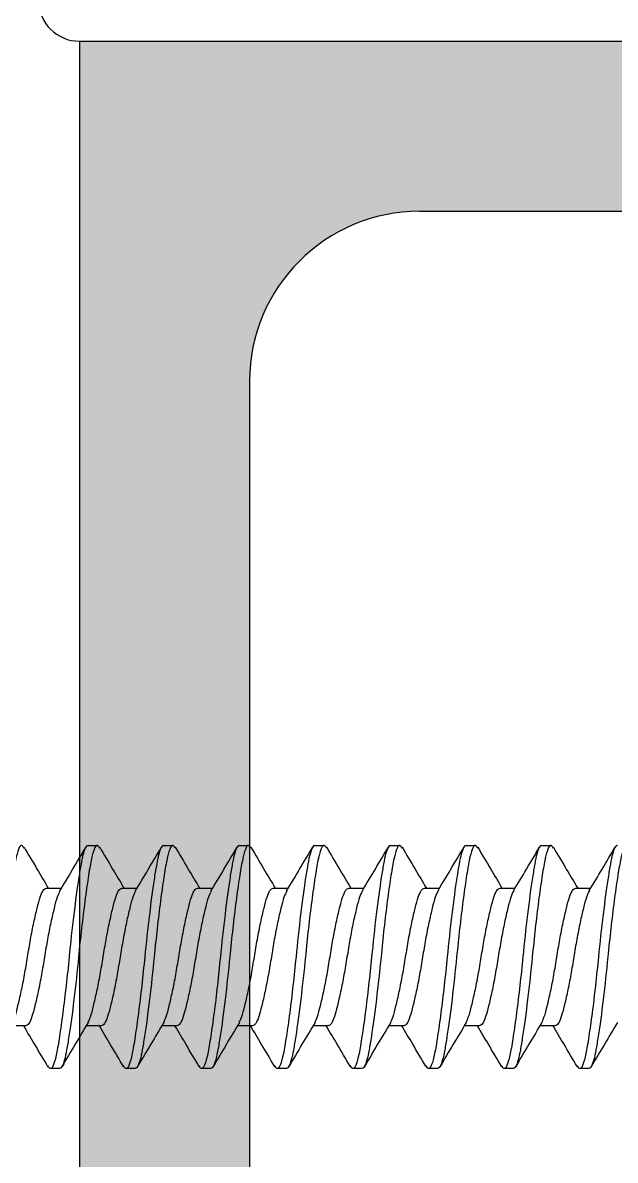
# Model space of a CAD drawing. Header units: inches. Extents: x -154 to 13, y 2 to 55.
# Drawn here: x -103.734 to -102.863, y 29.351 to 31.023 of the extents above; entities that cross this region are included whole.
import ezdxf

# ---------------------------------------------------------------- set-up
doc = ezdxf.new("R2010")
doc.units = ezdxf.units.IN
doc.header["$LTSCALE"] = 2
doc.header["$MEASUREMENT"] = 0
doc.layers.get('0').update_dxf_attribs({"linetype": 'CONTINUOUS'})
doc.layers.add('pattern', color=9, linetype='CONTINUOUS')

# ---------------------------------------------------------------- blocks, each defined once
blk = doc.blocks.new('A$C542E2BF1')
at = {"color": 7, "linetype": 'Continuous', "lineweight": 30}
blk.add_line((0, 0), (2.23346, 0), dxfattribs=at)
blk.add_arc((0, 0.02992), 0.02992, 180, 270, dxfattribs=at)
blk = doc.blocks.new('A$C7F5B17E5')
at = {"color": 7, "lineweight": 30}
for points, knots in [([(1.385, 0.1601), (1.384, 0.1619), (1.3812, 0.1662), (1.3769, 0.1599), (1.3725, 0.1437), (1.3681, 0.1175), (1.3632, 0.083), (1.3583, 0.0427), (1.3554, 0.0141), (1.354, 0)], [0, 0, 0, 0, 0.102549, 0.254778, 0.401699, 0.54862, 0.70085, 0.853079, 1, 1, 1, 1]), ([(1.385, 0.1614), (1.3914, 0.1507), (1.4032, 0.1306), (1.4151, 0.1106), (1.4207, 0.1013)], [0, 0, 0, 0, 0.5335969, 1, 1, 1, 1]), ([(1.4372, 0.0964), (1.4436, 0.107), (1.4565, 0.1285), (1.4692, 0.1502), (1.4756, 0.161)], [0, 0, 0, 0, 0.497055, 1, 1, 1, 1]), ([(1.4791, 0.164), (1.4766, 0.164), (1.4741, 0.1594), (1.4708, 0.1472), (1.4698, 0.1423), (1.4677, 0.1308), (1.4666, 0.1241), (1.4631, 0.1013), (1.4605, 0.0826), (1.4556, 0.0421), (1.4533, 0.0205), (1.4513, 0)], [0, 0, 0, 0, 0.25, 0.25, 0.375, 0.375, 0.5, 0.5, 0.75, 0.75, 1, 1, 1, 1]), ([(1.4962, 0.1601), (1.4951, 0.1619), (1.4924, 0.1662), (1.488, 0.1599), (1.4836, 0.1437), (1.4793, 0.1175), (1.4744, 0.083), (1.4695, 0.0427), (1.4665, 0.0141), (1.4651, 0)], [0, 0, 0, 0, 0.1027427, 0.254939, 0.4018285, 0.548718, 0.7009142, 0.8531105, 1, 1, 1, 1]), ([(1.4962, 0.1614), (1.5025, 0.1507), (1.5143, 0.1306), (1.5263, 0.1106), (1.5318, 0.1013)], [0, 0, 0, 0, 0.533594, 1, 1, 1, 1]), ([(1.5485, 0.0968), (1.5549, 0.1074), (1.5677, 0.1288), (1.5804, 0.1503), (1.5867, 0.1611)], [0, 0, 0, 0, 0.497565, 1, 1, 1, 1]), ([(1.5902, 0.164), (1.5877, 0.164), (1.5852, 0.1594), (1.5819, 0.1472), (1.581, 0.1423), (1.5789, 0.1308), (1.5777, 0.1241), (1.5742, 0.1013), (1.5717, 0.0826), (1.5668, 0.0421), (1.5644, 0.0205), (1.5624, 0)], [0, 0, 0, 0, 0.25, 0.25, 0.375, 0.375, 0.5, 0.5, 0.75, 0.75, 1, 1, 1, 1]), ([(1.6073, 0.1601), (1.6062, 0.1618), (1.6035, 0.1662), (1.5991, 0.1599), (1.5947, 0.1437), (1.5904, 0.1175), (1.5855, 0.083), (1.5806, 0.0427), (1.5777, 0.0141), (1.5762, 0)], [0, 0, 0, 0, 0.1029428, 0.2551052, 0.4019619, 0.5488186, 0.700981, 0.8531433, 1, 1, 1, 1]), ([(1.6073, 0.1614), (1.6136, 0.1507), (1.6254, 0.1306), (1.6374, 0.1106), (1.643, 0.1013)], [0, 0, 0, 0, 0.533595, 1, 1, 1, 1]), ([(1.6597, 0.0969), (1.6661, 0.1075), (1.679, 0.129), (1.6916, 0.1505), (1.698, 0.1614)], [0, 0, 0, 0, 0.497311, 1, 1, 1, 1]), ([(1.7013, 0.164), (1.6988, 0.164), (1.6964, 0.1594), (1.6931, 0.1472), (1.6921, 0.1423), (1.69, 0.1308), (1.6889, 0.1241), (1.6853, 0.1013), (1.6828, 0.0826), (1.6779, 0.0421), (1.6755, 0.0205), (1.6735, 0)], [0, 0, 0, 0, 0.25, 0.25, 0.375, 0.375, 0.5, 0.5, 0.75, 0.75, 1, 1, 1, 1]), ([(1.7184, 0.1601), (1.7173, 0.1618), (1.7146, 0.1662), (1.7102, 0.1599), (1.7059, 0.1437), (1.7015, 0.1175), (1.6966, 0.083), (1.6917, 0.0427), (1.6888, 0.0141), (1.6873, 0)], [0, 0, 0, 0, 0.103149, 0.255276, 0.402099, 0.548922, 0.70105, 0.853177, 1, 1, 1, 1]), ([(1.7184, 0.1614), (1.7247, 0.1507), (1.7366, 0.1306), (1.7485, 0.1106), (1.7541, 0.1013)], [0, 0, 0, 0, 0.533599, 1, 1, 1, 1]), ([(1.7709, 0.0971), (1.7773, 0.1077), (1.7902, 0.1292), (1.8028, 0.1507), (1.8092, 0.1615)], [0, 0, 0, 0, 0.497395, 1, 1, 1, 1]), ([(1.8124, 0.164), (1.81, 0.164), (1.8075, 0.1594), (1.8042, 0.1472), (1.8032, 0.1423), (1.8011, 0.1308), (1.8, 0.1241), (1.7964, 0.1013), (1.7939, 0.0826), (1.789, 0.0421), (1.7867, 0.0205), (1.7847, 0)], [0, 0, 0, 0, 0.25, 0.25, 0.375, 0.375, 0.5, 0.5, 0.75, 0.75, 1, 1, 1, 1]), ([(1.8296, 0.1601), (1.8285, 0.1618), (1.8257, 0.1662), (1.8213, 0.1599), (1.817, 0.1437), (1.8126, 0.1175), (1.8077, 0.083), (1.8028, 0.0427), (1.7999, 0.0141), (1.7985, 0)], [0, 0, 0, 0, 0.1033609, 0.2554523, 0.4022406, 0.5490289, 0.7011203, 0.8532117, 1, 1, 1, 1]), ([(1.8295, 0.1614), (1.8359, 0.1506), (1.8477, 0.1305), (1.8596, 0.1106), (1.8652, 0.1013)], [0, 0, 0, 0, 0.533608, 1, 1, 1, 1]), ([(1.8822, 0.0973), (1.8886, 0.1079), (1.9014, 0.1293), (1.914, 0.1508), (1.9204, 0.1616)], [0, 0, 0, 0, 0.4976092, 1, 1, 1, 1]), ([(1.9236, 0.164), (1.9211, 0.164), (1.9186, 0.1594), (1.9153, 0.1472), (1.9143, 0.1423), (1.9122, 0.1308), (1.9111, 0.1241), (1.9076, 0.1013), (1.905, 0.0826), (1.9001, 0.0421), (1.8978, 0.0205), (1.8958, 0)], [0, 0, 0, 0, 0.25, 0.25, 0.375, 0.375, 0.5, 0.5, 0.75, 0.75, 1, 1, 1, 1]), ([(1.9407, 0.1601), (1.9396, 0.1618), (1.9369, 0.1662), (1.9325, 0.1599), (1.9281, 0.1437), (1.9237, 0.1175), (1.9188, 0.083), (1.9139, 0.0427), (1.911, 0.0141), (1.9096, 0)], [0, 0, 0, 0, 0.103579, 0.255633, 0.402386, 0.549138, 0.701193, 0.853247, 1, 1, 1, 1]), ([(1.9407, 0.1613), (1.947, 0.1506), (1.9588, 0.1305), (1.9707, 0.1106), (1.9763, 0.1013)], [0, 0, 0, 0, 0.53362, 1, 1, 1, 1]), ([(1.9934, 0.0974), (1.9998, 0.108), (2.0125, 0.1294), (2.0252, 0.1508), (2.0315, 0.1616)], [0, 0, 0, 0, 0.4978349, 1, 1, 1, 1]), ([(2.0347, 0.164), (2.0322, 0.164), (2.0297, 0.1594), (2.0264, 0.1472), (2.0254, 0.1423), (2.0233, 0.1308), (2.0222, 0.1241), (2.0187, 0.1013), (2.0161, 0.0826), (2.0112, 0.0421), (2.0089, 0.0205), (2.0069, 0)], [0, 0, 0, 0, 0.25, 0.25, 0.375, 0.375, 0.5, 0.5, 0.75, 0.75, 1, 1, 1, 1]), ([(2.0518, 0.1601), (2.0507, 0.1618), (2.048, 0.1662), (2.0436, 0.1599), (2.0392, 0.1437), (2.0349, 0.1175), (2.03, 0.083), (2.0251, 0.0427), (2.0221, 0.0141), (2.0207, 0)], [0, 0, 0, 0, 0.103802, 0.255819, 0.402535, 0.549251, 0.701267, 0.853284, 1, 1, 1, 1]), ([(2.0518, 0.1613), (2.0581, 0.1506), (2.0699, 0.1305), (2.0819, 0.1106), (2.0874, 0.1013)], [0, 0, 0, 0, 0.5336357, 1, 1, 1, 1]), ([(2.1046, 0.0975), (2.1109, 0.1081), (2.1236, 0.1293), (2.1362, 0.1507), (2.1426, 0.1615)], [0, 0, 0, 0, 0.4980502, 1, 1, 1, 1]), ([(2.1458, 0.164), (2.1433, 0.164), (2.1408, 0.1594), (2.1375, 0.1472), (2.1366, 0.1423), (2.1345, 0.1308), (2.1333, 0.1241), (2.1298, 0.1013), (2.1273, 0.0826), (2.1224, 0.0421), (2.12, 0.0205), (2.118, 0)], [0, 0, 0, 0, 0.25, 0.25, 0.375, 0.375, 0.5, 0.5, 0.75, 0.75, 1, 1, 1, 1]), ([(2.1629, 0.16), (2.1618, 0.1618), (2.1591, 0.1662), (2.1547, 0.1599), (2.1503, 0.1437), (2.146, 0.1175), (2.1411, 0.083), (2.1362, 0.0427), (2.1333, 0.0141), (2.1318, 0)], [0, 0, 0, 0, 0.104032, 0.256009, 0.402688, 0.549366, 0.701344, 0.853322, 1, 1, 1, 1]), ([(2.1629, 0.1613), (2.1692, 0.1506), (2.1811, 0.1305), (2.193, 0.1106), (2.1986, 0.1013)], [0, 0, 0, 0, 0.533656, 1, 1, 1, 1]), ([(2.2157, 0.0975), (2.222, 0.108), (2.2347, 0.1292), (2.2473, 0.1506), (2.2536, 0.1613)], [0, 0, 0, 0, 0.49824, 1, 1, 1, 1]), ([(2.2569, 0.164), (2.2544, 0.164), (2.252, 0.1594), (2.2487, 0.1472), (2.2477, 0.1423), (2.2456, 0.1308), (2.2445, 0.1241), (2.2409, 0.1013), (2.2384, 0.0826), (2.2335, 0.0421), (2.2311, 0.0205), (2.2291, 0)], [0, 0, 0, 0, 0.25, 0.25, 0.375, 0.375, 0.5, 0.5, 0.75, 0.75, 1, 1, 1, 1]), ([(2.2741, 0.16), (2.273, 0.1618), (2.2702, 0.1662), (2.2658, 0.1599), (2.2615, 0.1437), (2.2571, 0.1175), (2.2522, 0.083), (2.2473, 0.0427), (2.2444, 0.0141), (2.2429, 0)], [0, 0, 0, 0, 0.104267, 0.256205, 0.402845, 0.549485, 0.701422, 0.85336, 1, 1, 1, 1]), ([(1.368, -0.096), (1.3692, -0.0936), (1.3719, -0.0882), (1.376, -0.0724), (1.3809, -0.0513), (1.3858, -0.0264), (1.3902, 0), (1.3945, 0.0264), (1.3994, 0.0512), (1.4043, 0.0726), (1.4087, 0.0886), (1.4131, 0.0992), (1.4163, 0.1006), (1.418, 0.1013)], [0, 0, 0, 0, 0.075292, 0.166062, 0.260234, 0.354405, 0.445175, 0.535946, 0.630117, 0.724288, 0.815058, 0.905829, 1, 1, 1, 1]), ([(1.4791, -0.096), (1.4804, -0.0936), (1.483, -0.0882), (1.4871, -0.0724), (1.492, -0.0513), (1.4969, -0.0264), (1.5013, 0), (1.5057, 0.0264), (1.5106, 0.0512), (1.5155, 0.0726), (1.5198, 0.0886), (1.5242, 0.0992), (1.5274, 0.1006), (1.5291, 0.1013)], [0, 0, 0, 0, 0.075353, 0.166117, 0.260282, 0.354447, 0.445212, 0.535976, 0.630141, 0.724306, 0.81507, 0.905835, 1, 1, 1, 1]), ([(1.5903, -0.096), (1.5915, -0.0936), (1.5942, -0.0882), (1.5983, -0.0724), (1.6032, -0.0513), (1.6081, -0.0264), (1.6124, 0), (1.6168, 0.0264), (1.6217, 0.0512), (1.6266, 0.0726), (1.6309, 0.0886), (1.6353, 0.0992), (1.6385, 0.1006), (1.6402, 0.1013)], [0, 0, 0, 0, 0.0754183, 0.1661762, 0.2603346, 0.3544931, 0.4452509, 0.5360089, 0.6301674, 0.7243257, 0.8150837, 0.9058415, 1, 1, 1, 1]), ([(1.7014, -0.096), (1.7026, -0.0936), (1.7053, -0.0882), (1.7094, -0.0724), (1.7143, -0.0513), (1.7192, -0.0264), (1.7235, 0), (1.7279, 0.0264), (1.7328, 0.0512), (1.7377, 0.0726), (1.7421, 0.0886), (1.7464, 0.0992), (1.7497, 0.1006), (1.7513, 0.1013)], [0, 0, 0, 0, 0.075489, 0.16624, 0.260391, 0.354542, 0.445293, 0.536044, 0.630196, 0.724347, 0.815098, 0.905849, 1, 1, 1, 1]), ([(1.8125, -0.0961), (1.8137, -0.0936), (1.8164, -0.0882), (1.8205, -0.0724), (1.8254, -0.0513), (1.8303, -0.0264), (1.8347, 0), (1.839, 0.0264), (1.8439, 0.0512), (1.8488, 0.0726), (1.8532, 0.0886), (1.8575, 0.0992), (1.8608, 0.1006), (1.8624, 0.1013)], [0, 0, 0, 0, 0.075565, 0.166308, 0.260452, 0.354595, 0.445339, 0.536082, 0.630226, 0.724369, 0.815113, 0.905856, 1, 1, 1, 1]), ([(1.9236, -0.0961), (1.9248, -0.0936), (1.9275, -0.0882), (1.9316, -0.0724), (1.9365, -0.0513), (1.9414, -0.0264), (1.9458, 0), (1.9501, 0.0264), (1.955, 0.0512), (1.9599, 0.0726), (1.9643, 0.0886), (1.9687, 0.0992), (1.9719, 0.1006), (1.9736, 0.1013)], [0, 0, 0, 0, 0.0756451, 0.1663807, 0.2605161, 0.3546514, 0.4453871, 0.5361227, 0.6302581, 0.7243934, 0.815129, 0.9058647, 1, 1, 1, 1]), ([(2.0347, -0.0961), (2.0359, -0.0936), (2.0386, -0.0882), (2.0427, -0.0724), (2.0476, -0.0513), (2.0525, -0.0264), (2.0569, 0), (2.0613, 0.0264), (2.0662, 0.0512), (2.0711, 0.0726), (2.0754, 0.0886), (2.0798, 0.0992), (2.083, 0.1006), (2.0847, 0.1013)], [0, 0, 0, 0, 0.075731, 0.166458, 0.260584, 0.354711, 0.445438, 0.536166, 0.630292, 0.724419, 0.815146, 0.905873, 1, 1, 1, 1]), ([(2.1458, -0.0961), (2.1471, -0.0936), (2.1498, -0.0882), (2.1539, -0.0724), (2.1588, -0.0513), (2.1637, -0.0264), (2.168, 0), (2.1724, 0.0264), (2.1773, 0.0512), (2.1822, 0.0726), (2.1865, 0.0886), (2.1909, 0.0992), (2.1941, 0.1006), (2.1958, 0.1013)], [0, 0, 0, 0, 0.075821, 0.166539, 0.260657, 0.354774, 0.445492, 0.536211, 0.630328, 0.724446, 0.815164, 0.905883, 1, 1, 1, 1]), ([(1.4373, 0.0962), (1.4361, 0.0937), (1.4334, 0.0882), (1.4293, 0.0724), (1.4244, 0.0513), (1.4195, 0.0264), (1.4151, 0), (1.4107, -0.0264), (1.4058, -0.0512), (1.4009, -0.0726), (1.3966, -0.0886), (1.3922, -0.0992), (1.389, -0.1006), (1.3873, -0.1013)], [0, 0, 0, 0, 0.076359, 0.167025, 0.261087, 0.35515, 0.445816, 0.536481, 0.630544, 0.724606, 0.815272, 0.905937, 1, 1, 1, 1]), ([(1.5487, 0.0967), (1.5473, 0.094), (1.5446, 0.0885), (1.5404, 0.0724), (1.5355, 0.0513), (1.5306, 0.0264), (1.5262, 0), (1.5219, -0.0264), (1.517, -0.0512), (1.5121, -0.0726), (1.5077, -0.0886), (1.5033, -0.0992), (1.5001, -0.1006), (1.4984, -0.1013)], [0, 0, 0, 0, 0.080541, 0.170796, 0.264433, 0.358069, 0.448325, 0.53858, 0.632216, 0.725853, 0.816108, 0.906363, 1, 1, 1, 1]), ([(1.6598, 0.0967), (1.6585, 0.0941), (1.6557, 0.0885), (1.6515, 0.0724), (1.6466, 0.0513), (1.6417, 0.0264), (1.6373, 0), (1.633, -0.0264), (1.6281, -0.0512), (1.6232, -0.0726), (1.6188, -0.0886), (1.6145, -0.0992), (1.6112, -0.1006), (1.6096, -0.1013)], [0, 0, 0, 0, 0.081247, 0.171433, 0.264997, 0.358562, 0.448748, 0.538934, 0.632499, 0.726064, 0.816249, 0.906435, 1, 1, 1, 1]), ([(1.771, 0.097), (1.7697, 0.0943), (1.7669, 0.0886), (1.7626, 0.0724), (1.7577, 0.0513), (1.7528, 0.0264), (1.7485, 0), (1.7441, -0.0264), (1.7392, -0.0512), (1.7343, -0.0726), (1.7299, -0.0886), (1.7256, -0.0992), (1.7223, -0.1006), (1.7207, -0.1013)], [0, 0, 0, 0, 0.083295, 0.17328, 0.266636, 0.359992, 0.449977, 0.539962, 0.633318, 0.726674, 0.816659, 0.906644, 1, 1, 1, 1]), ([(1.8823, 0.0973), (1.8809, 0.0945), (1.878, 0.0888), (1.8737, 0.0725), (1.8688, 0.0513), (1.8639, 0.0264), (1.8596, 0), (1.8552, -0.0264), (1.8503, -0.0512), (1.8454, -0.0726), (1.8411, -0.0886), (1.8367, -0.0992), (1.8335, -0.1006), (1.8318, -0.1013)], [0, 0, 0, 0, 0.085619, 0.175375, 0.268495, 0.361615, 0.451371, 0.541128, 0.634247, 0.727367, 0.817124, 0.90688, 1, 1, 1, 1]), ([(1.9935, 0.0975), (1.9921, 0.0946), (1.9892, 0.0889), (1.9849, 0.0725), (1.98, 0.0513), (1.9751, 0.0264), (1.9707, 0), (1.9663, -0.0264), (1.9614, -0.0512), (1.9565, -0.0726), (1.9522, -0.0886), (1.9478, -0.0992), (1.9446, -0.1006), (1.9429, -0.1013)], [0, 0, 0, 0, 0.087293, 0.176885, 0.269834, 0.362783, 0.452376, 0.541968, 0.634917, 0.727866, 0.817459, 0.907051, 1, 1, 1, 1]), ([(2.1046, 0.0976), (2.1032, 0.0947), (2.1003, 0.0889), (2.096, 0.0725), (2.0911, 0.0513), (2.0862, 0.0264), (2.0818, 0), (2.0775, -0.0264), (2.0726, -0.0512), (2.0677, -0.0726), (2.0633, -0.0886), (2.0589, -0.0992), (2.0557, -0.1006), (2.054, -0.1013)], [0, 0, 0, 0, 0.0879838, 0.1775083, 0.2703871, 0.3632658, 0.4527903, 0.5423147, 0.6351935, 0.7280723, 0.8175968, 0.9071212, 1, 1, 1, 1]), ([(2.2158, 0.0976), (2.2143, 0.0947), (2.2114, 0.0889), (2.2071, 0.0725), (2.2022, 0.0513), (2.1973, 0.0264), (2.1929, 0), (2.1886, -0.0264), (2.1837, -0.0512), (2.1788, -0.0726), (2.1744, -0.0886), (2.1701, -0.0992), (2.1668, -0.1006), (2.1652, -0.1013)], [0, 0, 0, 0, 0.08798, 0.177505, 0.270384, 0.363263, 0.452788, 0.542313, 0.635192, 0.728071, 0.817596, 0.907121, 1, 1, 1, 1]), ([(1.4513, 0), (1.4499, -0.0141), (1.4469, -0.0427), (1.442, -0.083), (1.4371, -0.1174), (1.4328, -0.1437), (1.4284, -0.1599), (1.424, -0.1662), (1.4213, -0.1618), (1.4202, -0.1601)], [0, 0, 0, 0, 0.146766, 0.298834, 0.450902, 0.597668, 0.744433, 0.896501, 1, 1, 1, 1]), ([(1.4651, 0), (1.4631, -0.0205), (1.4608, -0.0421), (1.4559, -0.0826), (1.4533, -0.1013), (1.4498, -0.1241), (1.4487, -0.1308), (1.4466, -0.1423), (1.4456, -0.1472), (1.4423, -0.1594), (1.4398, -0.164), (1.4373, -0.164)], [0, 0, 0, 0, 0.25, 0.25, 0.5, 0.5, 0.625, 0.625, 0.75, 0.75, 1, 1, 1, 1]), ([(1.5624, 0), (1.561, -0.0141), (1.5581, -0.0427), (1.5532, -0.083), (1.5483, -0.1175), (1.5439, -0.1437), (1.5395, -0.1599), (1.5351, -0.1662), (1.5323, -0.1617), (1.5312, -0.1599)], [0, 0, 0, 0, 0.146111, 0.297501, 0.448891, 0.595002, 0.741113, 0.892503, 1, 1, 1, 1]), ([(1.5762, 0), (1.5742, -0.0205), (1.5719, -0.0421), (1.567, -0.0826), (1.5644, -0.1013), (1.5609, -0.1241), (1.5598, -0.1308), (1.5577, -0.1423), (1.5567, -0.1472), (1.5534, -0.1594), (1.5509, -0.164), (1.5484, -0.164)], [0, 0, 0, 0, 0.25, 0.25, 0.5, 0.5, 0.625, 0.625, 0.75, 0.75, 1, 1, 1, 1]), ([(1.6735, 0), (1.6721, -0.0141), (1.6692, -0.0427), (1.6643, -0.083), (1.6594, -0.1175), (1.655, -0.1437), (1.6507, -0.1599), (1.6462, -0.1662), (1.6433, -0.1617), (1.6421, -0.1597)], [0, 0, 0, 0, 0.145401, 0.296056, 0.44671, 0.592112, 0.737513, 0.888167, 1, 1, 1, 1]), ([(1.6873, 0), (1.6853, -0.0205), (1.683, -0.0421), (1.6781, -0.0826), (1.6756, -0.1013), (1.672, -0.1241), (1.6709, -0.1308), (1.6688, -0.1423), (1.6678, -0.1472), (1.6645, -0.1594), (1.662, -0.164), (1.6596, -0.164)], [0, 0, 0, 0, 0.25, 0.25, 0.5, 0.5, 0.625, 0.625, 0.75, 0.75, 1, 1, 1, 1]), ([(1.7847, 0), (1.7832, -0.0141), (1.7803, -0.0427), (1.7754, -0.083), (1.7705, -0.1175), (1.7661, -0.1437), (1.7618, -0.1599), (1.7572, -0.1663), (1.7544, -0.1616), (1.7532, -0.1596)], [0, 0, 0, 0, 0.144939, 0.295114, 0.445289, 0.590228, 0.735167, 0.885342, 1, 1, 1, 1]), ([(1.7985, 0), (1.7965, -0.0205), (1.7941, -0.0421), (1.7892, -0.0826), (1.7867, -0.1013), (1.7831, -0.1241), (1.782, -0.1308), (1.7799, -0.1423), (1.7789, -0.1472), (1.7756, -0.1594), (1.7732, -0.164), (1.7707, -0.164)], [0, 0, 0, 0, 0.25, 0.25, 0.5, 0.5, 0.625, 0.625, 0.75, 0.75, 1, 1, 1, 1]), ([(1.8958, 0), (1.8943, -0.0141), (1.8914, -0.0427), (1.8865, -0.083), (1.8816, -0.1175), (1.8773, -0.1437), (1.8729, -0.16), (1.8684, -0.1663), (1.8655, -0.1616), (1.8642, -0.1595)], [0, 0, 0, 0, 0.144717, 0.294663, 0.444608, 0.589325, 0.734043, 0.883988, 1, 1, 1, 1]), ([(1.9096, 0), (1.9076, -0.0205), (1.9052, -0.0421), (1.9003, -0.0826), (1.8978, -0.1013), (1.8943, -0.1241), (1.8931, -0.1308), (1.891, -0.1423), (1.8901, -0.1472), (1.8868, -0.1594), (1.8843, -0.164), (1.8818, -0.164)], [0, 0, 0, 0, 0.25, 0.25, 0.5, 0.5, 0.625, 0.625, 0.75, 0.75, 1, 1, 1, 1]), ([(2.0069, 0), (2.0055, -0.0141), (2.0025, -0.0427), (1.9976, -0.083), (1.9927, -0.1175), (1.9884, -0.1437), (1.984, -0.16), (1.9795, -0.1663), (1.9766, -0.1616), (1.9753, -0.1595)], [0, 0, 0, 0, 0.144724, 0.2946765, 0.444629, 0.589353, 0.7340769, 0.8840295, 1, 1, 1, 1]), ([(2.0207, 0), (2.0187, -0.0205), (2.0164, -0.0421), (2.0115, -0.0826), (2.0089, -0.1013), (2.0054, -0.1241), (2.0043, -0.1308), (2.0022, -0.1423), (2.0012, -0.1472), (1.9979, -0.1594), (1.9954, -0.164), (1.9929, -0.164)], [0, 0, 0, 0, 0.25, 0.25, 0.5, 0.5, 0.625, 0.625, 0.75, 0.75, 1, 1, 1, 1]), ([(2.118, 0), (2.1166, -0.0141), (2.1137, -0.0427), (2.1088, -0.083), (2.1039, -0.1175), (2.0995, -0.1437), (2.0951, -0.1599), (2.0906, -0.1663), (2.0878, -0.1616), (2.0865, -0.1596)], [0, 0, 0, 0, 0.1449358, 0.2951077, 0.4452797, 0.5902154, 0.7351512, 0.8853232, 1, 1, 1, 1]), ([(2.1318, 0), (2.1298, -0.0205), (2.1275, -0.0421), (2.1226, -0.0826), (2.12, -0.1013), (2.1165, -0.1241), (2.1154, -0.1308), (2.1133, -0.1423), (2.1123, -0.1472), (2.109, -0.1594), (2.1065, -0.164), (2.104, -0.164)], [0, 0, 0, 0, 0.25, 0.25, 0.5, 0.5, 0.625, 0.625, 0.75, 0.75, 1, 1, 1, 1]), ([(2.2291, 0), (2.2277, -0.0141), (2.2248, -0.0427), (2.2199, -0.083), (2.215, -0.1175), (2.2106, -0.1437), (2.2063, -0.1599), (2.2018, -0.1662), (2.199, -0.1617), (2.1978, -0.1598)], [0, 0, 0, 0, 0.145746, 0.296757, 0.447768, 0.593514, 0.739259, 0.89027, 1, 1, 1, 1]), ([(2.2429, 0), (2.2409, -0.0205), (2.2386, -0.0421), (2.2337, -0.0826), (2.2312, -0.1013), (2.2276, -0.1241), (2.2265, -0.1308), (2.2244, -0.1423), (2.2234, -0.1472), (2.2201, -0.1594), (2.2176, -0.164), (2.2152, -0.164)], [0, 0, 0, 0, 0.25, 0.25, 0.5, 0.5, 0.625, 0.625, 0.75, 0.75, 1, 1, 1, 1]), ([(1.4793, -0.0963), (1.4729, -0.107), (1.46, -0.1285), (1.4472, -0.1501), (1.4409, -0.161)], [0, 0, 0, 0, 0.496971, 1, 1, 1, 1]), ([(1.5904, -0.0963), (1.584, -0.107), (1.5711, -0.1285), (1.5584, -0.1501), (1.552, -0.161)], [0, 0, 0, 0, 0.496978, 1, 1, 1, 1]), ([(1.7015, -0.0963), (1.6951, -0.107), (1.6822, -0.1285), (1.6695, -0.1501), (1.6631, -0.161)], [0, 0, 0, 0, 0.4969836, 1, 1, 1, 1]), ([(1.8126, -0.0963), (1.8062, -0.107), (1.7933, -0.1285), (1.7806, -0.1501), (1.7742, -0.161)], [0, 0, 0, 0, 0.496991, 1, 1, 1, 1]), ([(1.9238, -0.0963), (1.9173, -0.107), (1.9044, -0.1285), (1.8917, -0.1501), (1.8853, -0.161)], [0, 0, 0, 0, 0.496997, 1, 1, 1, 1]), ([(2.0349, -0.0963), (2.0285, -0.107), (2.0155, -0.1285), (2.0028, -0.1501), (1.9964, -0.161)], [0, 0, 0, 0, 0.497004, 1, 1, 1, 1]), ([(2.146, -0.0963), (2.1396, -0.107), (2.1267, -0.1285), (2.114, -0.1501), (2.1076, -0.161)], [0, 0, 0, 0, 0.497012, 1, 1, 1, 1]), ([(2.2571, -0.0963), (2.2507, -0.107), (2.2378, -0.1285), (2.2251, -0.1501), (2.2187, -0.161)], [0, 0, 0, 0, 0.497019, 1, 1, 1, 1]), ([(1.4202, -0.1614), (1.4139, -0.1506), (1.4021, -0.1305), (1.3901, -0.1106), (1.3846, -0.1013)], [0, 0, 0, 0, 0.5336942, 1, 1, 1, 1]), ([(1.5312, -0.1611), (1.5249, -0.1504), (1.5131, -0.1304), (1.5012, -0.1105), (1.4957, -0.1013)], [0, 0, 0, 0, 0.534864, 1, 1, 1, 1]), ([(1.6421, -0.1608), (1.6358, -0.1501), (1.6241, -0.1302), (1.6123, -0.1104), (1.6068, -0.1013)], [0, 0, 0, 0, 0.537663, 1, 1, 1, 1]), ([(1.7532, -0.1607), (1.7468, -0.1499), (1.7352, -0.13), (1.7233, -0.1103), (1.7179, -0.1013)], [0, 0, 0, 0, 0.540449, 1, 1, 1, 1]), ([(1.8642, -0.1606), (1.8579, -0.1498), (1.8462, -0.1299), (1.8344, -0.1103), (1.829, -0.1013)], [0, 0, 0, 0, 0.543045, 1, 1, 1, 1]), ([(1.9754, -0.1606), (1.969, -0.1498), (1.9573, -0.1299), (1.9455, -0.1102), (1.9402, -0.1013)], [0, 0, 0, 0, 0.544796, 1, 1, 1, 1]), ([(2.0865, -0.1607), (2.0802, -0.1498), (2.0685, -0.13), (2.0567, -0.1103), (2.0513, -0.1013)], [0, 0, 0, 0, 0.545586, 1, 1, 1, 1]), ([(2.1978, -0.161), (2.1914, -0.1501), (2.1797, -0.1302), (2.1678, -0.1103), (2.1624, -0.1013)], [0, 0, 0, 0, 0.545519, 1, 1, 1, 1])]:
    blk.add_open_spline(points, degree=3, knots=knots, dxfattribs=at)
for points in [[(1.4791, 0.164), (1.4929, 0.164)], [(1.5902, 0.164), (1.604, 0.164)], [(1.7013, 0.164), (1.7151, 0.164)], [(1.8124, 0.164), (1.8262, 0.164)], [(1.9236, 0.164), (1.9374, 0.164)], [(2.0347, 0.164), (2.0485, 0.164)], [(2.1458, 0.164), (2.1596, 0.164)], [(1.418, 0.1013), (1.4401, 0.1013)], [(1.5291, 0.1013), (1.5512, 0.1013)], [(1.6402, 0.1013), (1.6624, 0.1013)], [(1.7513, 0.1013), (1.7735, 0.1013)], [(1.8624, 0.1013), (1.8846, 0.1013)], [(1.9736, 0.1013), (1.9957, 0.1013)], [(2.0847, 0.1013), (2.1068, 0.1013)], [(2.1958, 0.1013), (2.218, 0.1013)], [(1.3873, -0.1013), (1.3652, -0.1013)], [(1.4984, -0.1013), (1.4763, -0.1013)], [(1.6096, -0.1013), (1.5874, -0.1013)], [(1.7207, -0.1013), (1.6985, -0.1013)], [(1.8318, -0.1013), (1.8096, -0.1013)], [(1.9429, -0.1013), (1.9208, -0.1013)], [(2.054, -0.1013), (2.0319, -0.1013)], [(2.1652, -0.1013), (2.143, -0.1013)], [(1.4373, -0.164), (1.4235, -0.164)], [(1.5484, -0.164), (1.5346, -0.164)], [(1.6596, -0.164), (1.6458, -0.164)], [(1.7707, -0.164), (1.7569, -0.164)], [(1.8818, -0.164), (1.868, -0.164)], [(1.9929, -0.164), (1.9791, -0.164)], [(2.104, -0.164), (2.0902, -0.164)], [(2.2152, -0.164), (2.2014, -0.164)]]:
    blk.add_open_spline(points, degree=1, dxfattribs=at)

msp = doc.modelspace()

# ---------------------------------------------------------------- hatches: boundary and pattern name
msp.add_hatch(color=8).paths.add_polyline_path([(-100.6549, 30.9961), (-103.6509, 30.9961), (-103.6509, 29.4531), (-103.4009, 29.4531), (-103.4009, 30.4961, -0.414214), (-103.1509, 30.7461), (-101.1549, 30.7461, -0.414214), (-100.9049, 30.4961), (-100.9049, 20.5197, -0.414214), (-101.1549, 20.2697), (-103.1509, 20.2697, -0.414214), (-103.4009, 20.5197), (-103.4009, 29.4531), (-103.6509, 29.4531), (-103.6509, 20.0197), (-100.6549, 20.0197)])
at = {"layer": 'pattern'}
h = msp.add_hatch(color=250, dxfattribs=at)
edge = h.paths.add_edge_path()
edge.add_line((-103.654, 31.1977), (-100.6732, 31.1977))
edge.add_line((-100.6732, 31.1977), (-100.6549, 31.3703))
edge.add_line((-100.6549, 31.3703), (-100.6549, 31.7127))
edge.add_line((-100.6549, 31.7127), (-100.7927, 31.7127))
edge.add_line((-100.7927, 31.7127), (-100.7927, 31.4712))
edge.add_arc((-100.8164, 31.4712), 0.0237, -103, 0, ccw=False)
edge.add_line((-100.8217, 31.4481), (-101.5709, 31.621))
edge.add_arc((-101.5656, 31.644), 0.0236, 158.5939, 257, ccw=False)
edge.add_arc((-100.5246, 31.2359), 1.1417, 134.4633, 158.5939, ccw=False)
edge.add_line((-101.3243, 32.0508), (-101.7879, 32.0462))
edge.add_line((-101.7879, 32.0462), (-101.8438, 31.7294))
edge.add_arc((-101.805, 31.7226), 0.0394, 170, 180)
edge.add_line((-101.8444, 31.7226), (-101.8444, 31.689))
edge.add_arc((-101.868, 31.689), 0.0236, -90, 0, ccw=False)
edge.add_line((-101.868, 31.6654), (-102.8673, 31.6654))
edge.add_arc((-102.8673, 31.689), 0.0236, 180, 270, ccw=False)
edge.add_line((-102.8909, 31.689), (-102.8909, 32.3977))
edge.add_arc((-102.9461, 32.3977), 0.0551, 0, 180)
edge.add_line((-103.0012, 32.3977), (-103.0012, 31.6808))
edge.add_arc((-103.0248, 31.6808), 0.0236, -79.9992, 0, ccw=False)
edge.add_line((-103.0207, 31.6575), (-104.6422, 31.3716))
edge.add_arc((-104.6326, 31.3173), 0.0551, 100.0008, 279.8497)
edge.add_line((-104.6232, 31.263), (-103.2034, 31.3805))
edge.add_arc((-102.6645, 25.0219), 6.3814, 94.84431, 106.69218)
edge.add_arc((-104.3557, 30.6549), 0.5, 106.4738, 169.69)
edge.add_arc((-98.3402, 29.5606), 6.6142, 169.68996, 170.73734)
edge.add_arc((-104.829, 30.6189), 0.0397, 170.7373, 347.9803)
edge.add_arc((-97.3075, 29.0174), 7.6505, 167.51217, 167.98025, ccw=False)
edge.add_arc((-104.2888, 30.5636), 0.5, 104.0435, 167.5122, ccw=False)
edge.add_arc((-102.5536, 23.6268), 7.6505, 98.26939, 104.04347, ccw=False)
edge = h.paths.add_edge_path(flags=16)
edge.add_line((-100.8217, 31.4481), (-100.8111, 31.4481))

# ---------------------------------------------------------------- linework, layer by layer
at = {"color": 7, "lineweight": 30}
for p, q in [((-103.6509, 30.9962), (-103.6509, 20.0197)), ((-103.6509, 30.9962), (-103.6509, 20.0197)), ((-103.6509, 30.9962), (-103.6509, 20.0197)), ((-103.6509, 30.9962), (-103.6509, 20.0181)), ((-103.6509, 30.9962), (-100.6634, 30.9962)), ((-103.6509, 30.9962), (-103.6509, 20.0197)), ((-103.6509, 30.9962), (-103.6509, 20.0197)), ((-103.6509, 30.9962), (-103.6509, 20.0197)), ((-103.6509, 30.9962), (-103.6509, 20.0181)), ((-103.6509, 30.9961), (-100.6634, 30.9961)), ((-103.1509, 30.7461), (-101.1549, 30.7461)), ((-103.4009, 30.4961), (-103.4009, 20.5197)), ((-103.4009, 30.4961), (-103.4009, 20.5197))]:
    msp.add_line(p, q, dxfattribs=at)
at = {"color": 7}
for p, q in [((-103.6509, 30.9962), (-100.6634, 30.9962)), ((-103.6509, 30.9961), (-100.6634, 30.9961))]:
    msp.add_line(p, q, dxfattribs=at)
at = {"color": 7, "lineweight": 30}
msp.add_arc((-103.1509, 30.4961), 0.25, 90, 180, dxfattribs=at)

# ---------------------------------------------------------------- block references
at = {"xscale": 2, "yscale": 2, "zscale": 2}
msp.add_blockref('A$C542E2BF1', (-103.6509, 30.9961), dxfattribs=at)
at = {"layer": 'pattern'}
msp.add_blockref('A$C7F5B17E5', (-105.1173, 29.65), dxfattribs=at)

doc.saveas('drawing.dxf')
